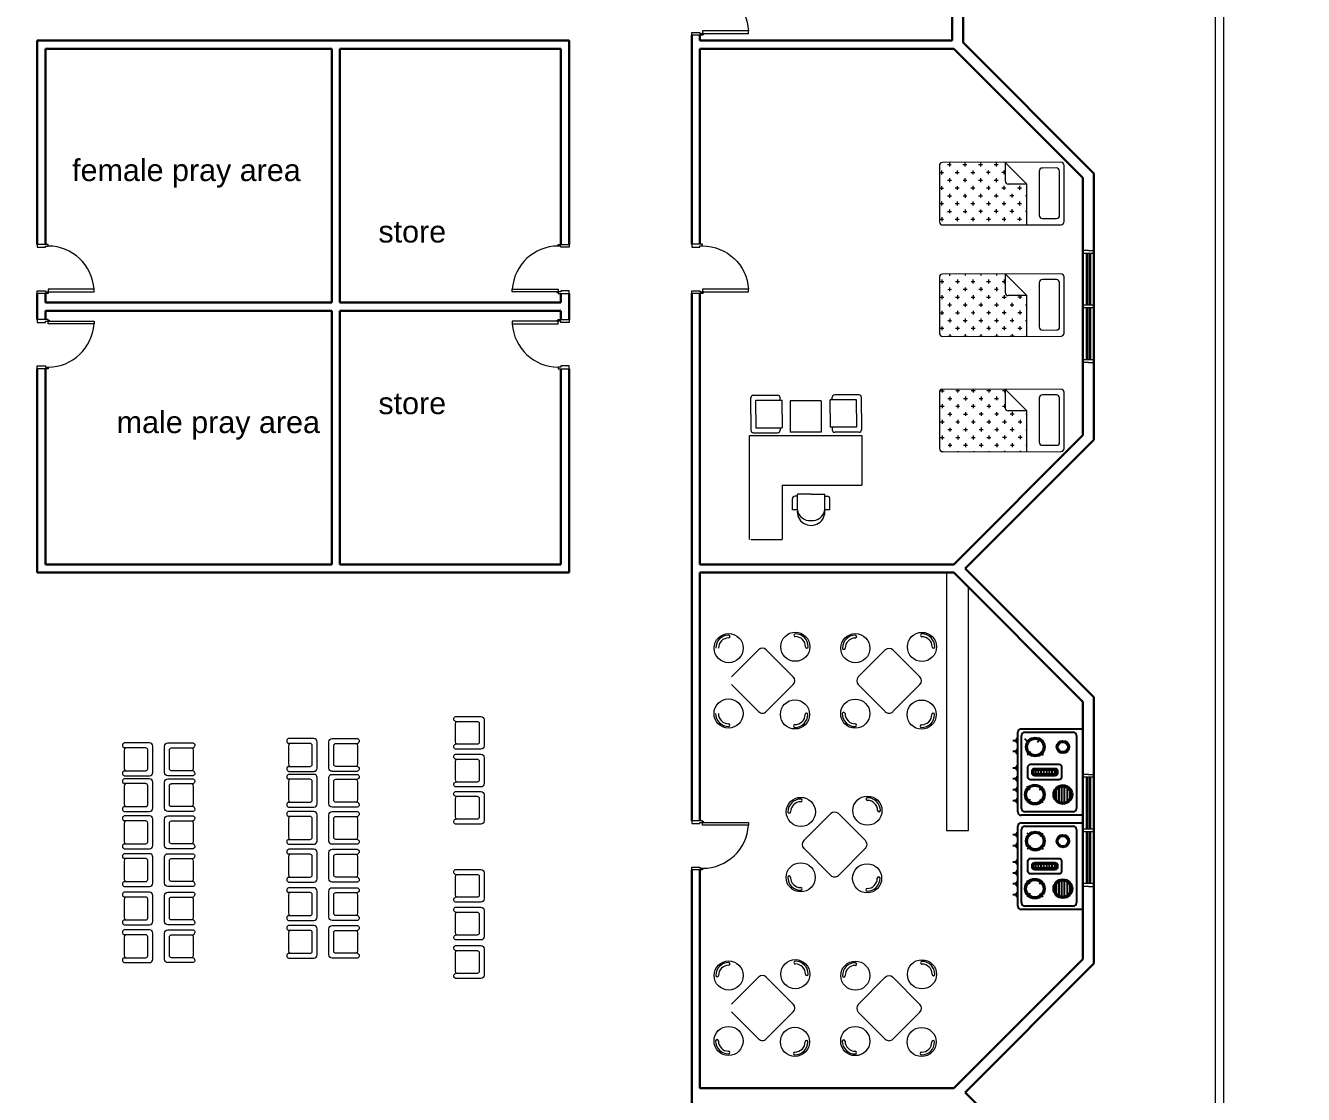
# Model space of a CAD drawing. Extents: x -59 to 582, y -1177 to 100.
# Drawn here: x 286.56 to 309.99, y -218.39 to -198.8 of the extents above; entities that cross this region are included whole.
import ezdxf

# ---------------------------------------------------------------- set-up
doc = ezdxf.new("R2010")
doc.units = 0
doc.header["$LTSCALE"] = 0.15
doc.layers.get('0').update_dxf_attribs({"color": 252})
for name, color, linetype in [('0 sockets', 252, 'Continuous'), ('d1', 252, 'Continuous'), ('FIX', 252, 'Continuous')]:
    doc.layers.add(name, color=color, linetype=linetype)
for name, color, linetype, lineweight in [('anal', 252, 'Continuous', 20), ('DOOR', 252, 'Continuous', 20), ('FUR', 252, 'Continuous', 9), ('wall', 252, 'Continuous', 30)]:
    doc.layers.add(name, color=color, linetype=linetype, lineweight=lineweight)
doc.styles.add('ROMAND', font='ROMAND.SHX')

# ---------------------------------------------------------------- blocks, each defined once
blk = doc.blocks.new('A$C48FC3568')
at = {"layer": 'FUR'}
h = blk.add_hatch(dxfattribs=at)
h.set_pattern_fill('CROSS', color=256, scale=0.5, style=0)
h.set_pattern_definition([(0, (-34.60875, 58.23435), (0.125, -0.125), [0.0625, -0.1875]), (270, (-34.5775, 58.2656), (-0.125, -0.125), [0.0625, -0.1875])])
h.paths.add_polyline_path([(1.055, 0.703), (1.055, 1), (0.05, 1, 0.414214), (0, 0.95), (0, 0.05, 0.414214), (0.05, 0), (1.402, 0), (1.402, 0.653), (1.105, 0.653, -0.414214)])
for p, q in [((0, 0.95), (0, 0.05)), ((1.95, 1), (0.05, 1)), ((1.402, 0.653), (1.055, 1)), ((1.055, 1), (1.055, 0.703)), ((1.602, 0.859), (1.602, 0.15)), ((1.877, 0.909), (1.652, 0.909)), ((1.927, 0.15), (1.927, 0.859)), ((2, 0.05), (2, 0.95)), ((1.402, 0.653), (1.105, 0.653)), ((1.402, 0), (1.402, 0.653)), ((1.652, 0.1), (1.877, 0.1)), ((0.05, 0), (1.95, 0))]:
    blk.add_line(p, q, dxfattribs=at)
for centre, start, end in [((0.05, 0.95), 90, 180), ((1.652, 0.859), 90, 180), ((1.877, 0.859), 360, 90), ((1.95, 0.95), 360, 90), ((1.105, 0.703), 180, 270), ((0.05, 0.05), 180, 270), ((1.652, 0.15), 180, 270), ((1.877, 0.15), 270, 0), ((1.95, 0.05), 270, 360)]:
    blk.add_arc(centre, 0.05, start, end, dxfattribs=at)
blk = doc.blocks.new('D90')
at = {"layer": 'DOOR'}
for points in [[(0.03, 0.2), (0.03, 1.04), (0.078, 1.04), (0.078, 0.2)], [(0.03, 0.2), (0, 0.2), (0, 0), (0.05, 0), (0.05, 0.15), (0.03, 0.15)], [(0.87, 0.2), (0.9, 0.2), (0.9, 0), (0.85, 0), (0.85, 0.15), (0.87, 0.15)]]:
    blk.add_lwpolyline(points, close=True, dxfattribs=at)
blk.add_circle((0.02, 0.21), 0.01, dxfattribs=at)
blk.add_arc((0.025, 0.197), 0.845, 0.2218, 86.3889, dxfattribs=at)
blk = doc.blocks.new('*X25')
at = {"color": 0}
for p, q in [((0.125, 0.561), (0.125, 0.644)), ((0.15, 0.538), (0.15, 0.667)), ((0.175, 0.529), (0.175, 0.676)), ((0.2, 0.529), (0.2, 0.676)), ((0.225, 0.538), (0.225, 0.667)), ((0.25, 0.562), (0.25, 0.643))]:
    blk.add_line(p, q, dxfattribs=at)
blk = doc.blocks.new('ARCH')
at = {"layer": 'anal'}
for p, q in [((135.075, 390.6), (135.075, 346.125)), ((134.925, 387.525), (134.925, 346.275)), ((132.6, 383.225), (132.5, 383.225)), ((132.7, 383.175), (132.5, 383.175)), ((132.6, 383.175), (132.5, 383.175)), ((132.56, 383.175), (132.56, 382.225)), ((132.585, 383.175), (132.585, 382.225)), ((132.6, 383.225), (132.7, 383.225)), ((132.615, 383.175), (132.615, 382.225)), ((132.64, 383.175), (132.64, 382.225)), ((132.5, 382.175), (132.5, 382.225)), ((132.7, 382.225), (132.5, 382.225)), ((132.7, 382.175), (132.7, 382.225)), ((132.7, 382.175), (132.5, 382.175)), ((132.56, 382.175), (132.56, 381.225)), ((132.585, 382.175), (132.585, 381.225)), ((132.615, 382.175), (132.615, 381.225)), ((132.64, 382.175), (132.64, 381.225)), ((132.7, 381.225), (132.5, 381.225)), ((132.6, 381.225), (132.5, 381.225)), ((132.6, 381.175), (132.5, 381.175)), ((132.6, 381.175), (132.7, 381.175)), ((132.6, 373.625), (132.5, 373.625)), ((132.6, 373.575), (132.5, 373.575)), ((132.7, 373.575), (132.5, 373.575)), ((132.56, 373.575), (132.56, 372.625)), ((132.585, 373.575), (132.585, 372.625)), ((132.6, 373.625), (132.7, 373.625)), ((132.615, 373.575), (132.615, 372.625)), ((132.64, 373.575), (132.64, 372.625)), ((132.7, 372.625), (132.5, 372.625)), ((132.5, 372.575), (132.5, 372.625)), ((132.7, 372.575), (132.7, 372.625)), ((132.7, 372.575), (132.5, 372.575)), ((132.56, 372.575), (132.56, 371.625)), ((132.585, 372.575), (132.585, 371.625)), ((132.615, 372.575), (132.615, 371.625)), ((132.64, 372.575), (132.64, 371.625)), ((132.6, 371.625), (132.5, 371.625)), ((132.7, 371.625), (132.5, 371.625)), ((132.6, 371.575), (132.5, 371.575)), ((132.6, 371.575), (132.7, 371.575))]:
    blk.add_line(p, q, dxfattribs=at)
at = {"layer": 'DOOR'}
blk.add_line((113.325, 381.961), (113.325, 381.911), dxfattribs=at)
for points in [[(113.525, 383.309), (113.525, 383.339), (113.325, 383.339), (113.325, 383.289), (113.475, 383.289), (113.475, 383.309)], [(122.875, 383.309), (122.875, 383.339), (123.075, 383.339), (123.075, 383.289), (122.925, 383.289), (122.925, 383.309)], [(113.525, 382.469), (113.525, 382.439), (113.325, 382.439), (113.325, 382.489), (113.475, 382.489), (113.475, 382.469)], [(113.525, 382.469), (114.365, 382.469), (114.365, 382.517), (113.525, 382.517)], [(122.875, 382.469), (122.035, 382.469), (122.035, 382.517), (122.875, 382.517)], [(122.875, 382.469), (122.875, 382.439), (123.075, 382.439), (123.075, 382.489), (122.925, 382.489), (122.925, 382.469)], [(113.525, 381.931), (114.365, 381.931), (114.365, 381.883), (113.525, 381.883)], [(122.875, 381.931), (122.035, 381.931), (122.035, 381.883), (122.875, 381.883)], [(122.875, 381.931), (122.875, 381.961), (123.075, 381.961), (123.075, 381.911), (122.925, 381.911), (122.925, 381.931)], [(113.525, 381.091), (113.525, 381.061), (113.325, 381.061), (113.325, 381.111), (113.475, 381.111), (113.475, 381.091)], [(122.875, 381.091), (122.875, 381.061), (123.075, 381.061), (123.075, 381.111), (122.925, 381.111), (122.925, 381.091)]]:
    blk.add_lwpolyline(points, close=True, dxfattribs=at)
blk.add_lwpolyline([(113.325, 381.911), (113.475, 381.911), (113.475, 381.931), (113.525, 381.931), (113.525, 381.961), (113.325, 381.961)], dxfattribs=at)
for centre in [(122.865, 382.459), (113.535, 381.941), (122.865, 381.941)]:
    blk.add_circle(centre, 0.01, dxfattribs=at)
for centre, radius, start, end in [((113.522, 382.464), 0.845, 3.6111, 89.7782), ((122.878, 382.464), 0.845, 90.2218, 176.3889), ((113.535, 382.459), 0.01, 90, 180), ((113.522, 381.936), 0.845, 270.2218, 356.3889), ((122.878, 381.936), 0.845, 183.6111, 269.7782)]:
    blk.add_arc(centre, radius, start, end, dxfattribs=at)
at = {"layer": 'FIX', "ltscale": 1000}
for p, q in [((131.272, 374.276), (131.272, 374.211)), ((131.307, 372.938), (131.307, 374.402)), ((131.367, 374.462), (132.5, 374.462)), ((131.375, 373), (131.375, 374.34)), ((131.491, 374.217), (131.432, 374.276)), ((131.435, 374.4), (132.321, 374.4)), ((131.667, 374.217), (131.725, 374.276)), ((132.381, 374.34), (132.381, 373)), ((131.272, 374.076), (131.272, 374.011)), ((131.537, 374.041), (131.479, 373.982)), ((131.714, 374.041), (131.772, 373.982)), ((131.272, 373.776), (131.272, 373.711)), ((131.272, 373.576), (131.272, 373.511)), ((131.629, 373.71), (131.629, 373.63)), ((131.679, 373.71), (131.679, 373.63)), ((131.729, 373.71), (131.729, 373.63)), ((131.779, 373.71), (131.779, 373.63)), ((131.829, 373.71), (131.829, 373.63)), ((131.879, 373.71), (131.879, 373.63)), ((131.929, 373.71), (131.929, 373.63)), ((131.979, 373.71), (131.979, 373.63)), ((131.272, 373.376), (131.272, 373.311)), ((131.529, 373.345), (131.47, 373.404)), ((131.705, 373.345), (131.764, 373.404)), ((131.272, 373.176), (131.272, 373.111)), ((131.529, 373.169), (131.47, 373.11)), ((131.705, 373.169), (131.764, 373.11)), ((132.5, 372.878), (131.367, 372.878)), ((132.321, 372.94), (131.435, 372.94)), ((131.307, 371.214), (131.307, 372.677)), ((131.367, 372.737), (132.5, 372.737)), ((131.375, 371.275), (131.375, 372.616)), ((131.435, 372.676), (132.321, 372.676)), ((132.381, 372.616), (132.381, 371.275)), ((131.272, 372.552), (131.272, 372.487)), ((131.537, 372.493), (131.479, 372.551)), ((131.714, 372.493), (131.772, 372.551)), ((131.272, 372.352), (131.272, 372.287)), ((131.537, 372.316), (131.479, 372.258)), ((131.714, 372.316), (131.772, 372.258)), ((131.272, 372.052), (131.272, 371.987)), ((131.629, 371.986), (131.629, 371.906)), ((131.679, 371.986), (131.679, 371.906)), ((131.729, 371.986), (131.729, 371.906)), ((131.779, 371.986), (131.779, 371.906)), ((131.829, 371.986), (131.829, 371.906)), ((131.879, 371.986), (131.879, 371.906)), ((131.929, 371.986), (131.929, 371.906)), ((131.979, 371.986), (131.979, 371.906)), ((131.272, 371.852), (131.272, 371.787)), ((131.272, 371.652), (131.272, 371.587)), ((131.529, 371.621), (131.47, 371.679)), ((131.705, 371.621), (131.764, 371.679)), ((131.272, 371.452), (131.272, 371.387)), ((131.529, 371.444), (131.47, 371.386)), ((131.705, 371.444), (131.764, 371.386)), ((132.321, 371.215), (131.435, 371.215)), ((132.5, 371.154), (131.367, 371.154))]:
    blk.add_line(p, q, dxfattribs=at)
for points in [[(131.307, 374.244), (131.213, 374.244)], [(131.307, 374.276), (131.272, 374.276)], [(131.307, 374.044), (131.213, 374.044)], [(131.307, 374.211), (131.272, 374.211)], [(131.307, 374.076), (131.272, 374.076)], [(131.307, 374.011), (131.272, 374.011)], [(131.307, 373.776), (131.272, 373.776)], [(131.307, 373.744), (131.213, 373.744)], [(131.307, 373.544), (131.213, 373.544)], [(131.307, 373.711), (131.272, 373.711)], [(131.307, 373.576), (131.272, 373.576)], [(131.307, 373.344), (131.213, 373.344)], [(131.307, 373.511), (131.272, 373.511)], [(131.307, 373.376), (131.272, 373.376)], [(131.307, 373.311), (131.272, 373.311)], [(131.307, 373.144), (131.213, 373.144)], [(131.307, 373.176), (131.272, 373.176)], [(131.307, 373.111), (131.272, 373.111)], [(131.307, 372.519), (131.213, 372.519)], [(131.307, 372.552), (131.272, 372.552)], [(131.307, 372.487), (131.272, 372.487)], [(131.307, 372.319), (131.213, 372.319)], [(131.307, 372.352), (131.272, 372.352)], [(131.307, 372.287), (131.272, 372.287)], [(131.307, 372.019), (131.213, 372.019)], [(131.307, 372.052), (131.272, 372.052)], [(131.307, 371.987), (131.272, 371.987)], [(131.307, 371.819), (131.213, 371.819)], [(131.307, 371.852), (131.272, 371.852)], [(131.307, 371.787), (131.272, 371.787)], [(131.307, 371.652), (131.272, 371.652)], [(131.307, 371.619), (131.213, 371.619)], [(131.307, 371.419), (131.213, 371.419)], [(131.307, 371.587), (131.272, 371.587)], [(131.307, 371.452), (131.272, 371.452)], [(131.307, 371.387), (131.272, 371.387)]]:
    blk.add_lwpolyline(points, dxfattribs=at)
for points in [[(132.109, 373.762), (132.109, 373.577, -0.414214), (132.059, 373.527), (131.54, 373.527, -0.414214), (131.49, 373.577), (131.49, 373.762, -0.414214), (131.54, 373.812), (132.059, 373.812, -0.414214)], [(132.034, 373.687), (132.034, 373.653, -0.414214), (131.984, 373.603), (131.616, 373.603, -0.414214), (131.566, 373.653), (131.566, 373.687, -0.414214), (131.616, 373.737), (131.984, 373.737, -0.414214)], [(132.007, 373.687), (132.007, 373.653, -0.414214), (131.984, 373.63), (131.616, 373.63, -0.414214), (131.593, 373.653), (131.593, 373.687, -0.414214), (131.616, 373.71), (131.984, 373.71, -0.414214)], [(132.109, 372.038), (132.109, 371.853, -0.414214), (132.059, 371.803), (131.54, 371.803, -0.414214), (131.49, 371.853), (131.49, 372.038, -0.414214), (131.54, 372.088), (132.059, 372.088, -0.414214)], [(132.034, 371.963), (132.034, 371.929, -0.414214), (131.984, 371.879), (131.616, 371.879, -0.414214), (131.566, 371.929), (131.566, 371.963, -0.414214), (131.616, 372.013), (131.984, 372.013, -0.414214)], [(132.007, 371.963), (132.007, 371.929, -0.414214), (131.984, 371.906), (131.616, 371.906, -0.414214), (131.593, 371.929), (131.593, 371.963, -0.414214), (131.616, 371.986), (131.984, 371.986, -0.414214)]]:
    blk.add_lwpolyline(points, format="xyb", close=True, dxfattribs=at)
for centre, radius in [((131.626, 374.129), 0.174), ((131.626, 374.129), 0.149), ((132.132, 374.129), 0.116), ((132.132, 374.129), 0.0914), ((131.617, 373.257), 0.183), ((131.617, 373.257), 0.158), ((132.132, 373.257), 0.174), ((132.132, 373.257), 0.149), ((131.626, 372.405), 0.174), ((131.626, 372.405), 0.149), ((132.132, 372.405), 0.116), ((132.132, 372.405), 0.0914), ((131.617, 371.533), 0.183), ((131.617, 371.533), 0.158), ((132.132, 371.533), 0.174), ((132.132, 371.533), 0.149)]:
    blk.add_circle(centre, radius, dxfattribs=at)
for centre, start, end in [((131.367, 374.402), 90, 180), ((131.435, 374.34), 90, 180), ((132.321, 374.34), 0, 90), ((131.367, 372.938), 180, 270), ((131.435, 373), 180, 270), ((132.321, 373), 270, 0), ((131.367, 372.677), 90, 180), ((131.435, 372.616), 90, 180), ((132.321, 372.616), 0, 90), ((131.367, 371.214), 180, 270), ((131.435, 371.275), 180, 270), ((132.321, 371.275), 270, 0)]:
    blk.add_arc(centre, 0.06, start, end, dxfattribs=at)
at = {"layer": 'FUR'}
for p, q in [((126.455, 380.574), (126.901, 380.574)), ((128.393, 380.583), (127.947, 380.583)), ((126.409, 380.231), (126.409, 380.528)), ((126.501, 380.231), (126.501, 380.482)), ((126.501, 380.482), (126.981, 380.482)), ((126.946, 380.482), (126.946, 380.528)), ((126.981, 380.231), (126.981, 380.482)), ((127.131, 380.471), (127.131, 379.9)), ((127.702, 380.471), (127.131, 380.471)), ((127.702, 380.471), (127.702, 379.9)), ((128.347, 380.492), (127.867, 380.492)), ((127.867, 380.24), (127.867, 380.492)), ((127.902, 380.492), (127.902, 380.537)), ((128.347, 380.24), (128.347, 380.492)), ((128.439, 380.24), (128.439, 380.537)), ((126.409, 380.231), (126.409, 379.934)), ((126.501, 380.231), (126.501, 379.979)), ((126.981, 380.231), (126.981, 379.979)), ((127.867, 380.24), (127.867, 379.989)), ((128.347, 380.24), (128.347, 379.989)), ((128.439, 380.24), (128.439, 379.943)), ((126.455, 379.888), (126.901, 379.888)), ((126.501, 379.979), (126.981, 379.979)), ((126.946, 379.979), (126.946, 379.934)), ((127.702, 379.9), (127.131, 379.9)), ((128.347, 379.989), (127.867, 379.989)), ((127.902, 379.989), (127.902, 379.943)), ((128.393, 379.897), (127.947, 379.897)), ((126.385, 377.934), (126.385, 379.839)), ((126.385, 379.839), (128.442, 379.839)), ((128.442, 379.839), (128.442, 378.925)), ((126.981, 378.925), (126.981, 377.934)), ((126.981, 378.925), (128.442, 378.925)), ((127.171, 378.476), (127.171, 378.68)), ((127.262, 378.726), (127.217, 378.726)), ((127.262, 378.476), (127.262, 378.76)), ((127.514, 378.76), (127.262, 378.76)), ((127.514, 378.76), (127.765, 378.76)), ((127.765, 378.476), (127.765, 378.76)), ((127.765, 378.726), (127.811, 378.726)), ((127.857, 378.476), (127.857, 378.68)), ((127.262, 378.476), (127.171, 378.476)), ((127.857, 378.476), (127.765, 378.476)), ((126.409, 377.934), (126.981, 377.934)), ((130, 377.325), (130, 372.6)), ((130.4, 372.6), (130.4, 377.059)), ((126.551, 375.911), (126.056, 375.416)), ((127.188, 375.416), (126.693, 375.911)), ((128.874, 375.908), (128.379, 375.413)), ((129.51, 375.413), (129.015, 375.908)), ((126.056, 375.274), (126.551, 374.779)), ((126.693, 374.779), (127.188, 375.274)), ((128.379, 375.272), (128.874, 374.777)), ((129.015, 374.777), (129.51, 375.272)), ((120.993, 374.689), (121.458, 374.689)), ((120.993, 374.224), (120.993, 374.554)), ((120.995, 374.599), (121.39, 374.599)), ((121.428, 374.561), (121.428, 374.216)), ((121.518, 374.629), (121.518, 374.149)), ((118.396, 374.283), (117.931, 374.283)), ((118.732, 374.283), (119.197, 374.283)), ((115.381, 374.203), (114.916, 374.203)), ((114.916, 374.068), (114.916, 373.738)), ((115.313, 374.113), (114.918, 374.113)), ((115.351, 373.73), (115.351, 374.075)), ((115.441, 373.663), (115.441, 374.143)), ((115.657, 373.663), (115.657, 374.143)), ((115.717, 374.203), (116.182, 374.203)), ((115.747, 373.73), (115.747, 374.075)), ((115.785, 374.113), (116.18, 374.113)), ((116.182, 374.068), (116.182, 373.738)), ((117.931, 374.148), (117.931, 373.818)), ((118.328, 374.193), (117.933, 374.193)), ((118.366, 373.811), (118.366, 374.156)), ((118.456, 373.743), (118.456, 374.223)), ((118.672, 373.743), (118.672, 374.223)), ((118.762, 373.811), (118.762, 374.156)), ((118.799, 374.193), (119.195, 374.193)), ((119.197, 374.148), (119.197, 373.818)), ((121.458, 374.089), (120.993, 374.089)), ((120.993, 373.997), (121.458, 373.997)), ((121.39, 374.179), (120.995, 374.179)), ((117.933, 373.773), (118.328, 373.773)), ((119.195, 373.773), (118.799, 373.773)), ((120.993, 373.532), (120.993, 373.862)), ((120.995, 373.907), (121.39, 373.907)), ((121.428, 373.87), (121.428, 373.525)), ((121.518, 373.937), (121.518, 373.457)), ((114.916, 373.603), (115.381, 373.603)), ((115.381, 373.547), (114.916, 373.547)), ((114.918, 373.693), (115.313, 373.693)), ((116.182, 373.603), (115.717, 373.603)), ((115.717, 373.547), (116.182, 373.547)), ((116.18, 373.693), (115.785, 373.693)), ((117.931, 373.683), (118.396, 373.683)), ((118.396, 373.628), (117.931, 373.628)), ((118.328, 373.538), (117.933, 373.538)), ((118.456, 373.088), (118.456, 373.568)), ((118.672, 373.088), (118.672, 373.568)), ((119.197, 373.683), (118.732, 373.683)), ((118.732, 373.628), (119.197, 373.628)), ((118.799, 373.538), (119.195, 373.538)), ((114.916, 373.412), (114.916, 373.082)), ((115.313, 373.457), (114.918, 373.457)), ((115.351, 373.074), (115.351, 373.419)), ((115.441, 373.007), (115.441, 373.487)), ((115.657, 373.007), (115.657, 373.487)), ((115.747, 373.074), (115.747, 373.419)), ((115.785, 373.457), (116.18, 373.457)), ((116.182, 373.412), (116.182, 373.082)), ((117.931, 373.493), (117.931, 373.163)), ((118.366, 373.155), (118.366, 373.5)), ((118.762, 373.155), (118.762, 373.5)), ((119.197, 373.493), (119.197, 373.163)), ((121.458, 373.397), (120.993, 373.397)), ((120.993, 373.315), (121.458, 373.315)), ((121.39, 373.487), (120.995, 373.487)), ((117.933, 373.118), (118.328, 373.118)), ((119.195, 373.118), (118.799, 373.118)), ((120.993, 372.85), (120.993, 373.18)), ((120.995, 373.225), (121.39, 373.225)), ((121.428, 373.188), (121.428, 372.843)), ((121.518, 373.255), (121.518, 372.775)), ((114.916, 372.947), (115.381, 372.947)), ((115.381, 372.865), (114.916, 372.865)), ((114.918, 373.037), (115.313, 373.037)), ((116.182, 372.947), (115.717, 372.947)), ((115.717, 372.865), (116.182, 372.865)), ((116.18, 373.037), (115.785, 373.037)), ((117.931, 373.028), (118.396, 373.028)), ((118.396, 372.946), (117.931, 372.946)), ((118.328, 372.856), (117.933, 372.856)), ((118.456, 372.406), (118.456, 372.886)), ((118.672, 372.406), (118.672, 372.886)), ((119.197, 373.028), (118.732, 373.028)), ((118.732, 372.946), (119.197, 372.946)), ((118.799, 372.856), (119.195, 372.856)), ((127.874, 372.908), (127.379, 372.413)), ((128.51, 372.413), (128.015, 372.908)), ((114.916, 372.73), (114.916, 372.4)), ((115.313, 372.775), (114.918, 372.775)), ((115.351, 372.393), (115.351, 372.738)), ((115.441, 372.325), (115.441, 372.805)), ((115.657, 372.325), (115.657, 372.805)), ((115.747, 372.393), (115.747, 372.738)), ((115.785, 372.775), (116.18, 372.775)), ((116.182, 372.73), (116.182, 372.4)), ((117.931, 372.811), (117.931, 372.481)), ((118.366, 372.473), (118.366, 372.818)), ((118.762, 372.473), (118.762, 372.818)), ((119.197, 372.811), (119.197, 372.481)), ((121.458, 372.715), (120.993, 372.715)), ((121.39, 372.805), (120.995, 372.805)), ((130, 372.6), (130.4, 372.6)), ((114.918, 372.355), (115.313, 372.355)), ((116.18, 372.355), (115.785, 372.355)), ((117.933, 372.436), (118.328, 372.436)), ((119.195, 372.436), (118.799, 372.436)), ((114.916, 372.265), (115.381, 372.265)), ((115.381, 372.174), (114.916, 372.174)), ((116.182, 372.265), (115.717, 372.265)), ((115.717, 372.174), (116.182, 372.174)), ((117.931, 372.346), (118.396, 372.346)), ((118.396, 372.254), (117.931, 372.254)), ((117.931, 372.119), (117.931, 371.789)), ((118.328, 372.164), (117.933, 372.164)), ((118.366, 371.782), (118.366, 372.127)), ((118.456, 371.714), (118.456, 372.194)), ((118.672, 371.714), (118.672, 372.194)), ((119.197, 372.346), (118.732, 372.346)), ((118.732, 372.254), (119.197, 372.254)), ((118.762, 371.782), (118.762, 372.127)), ((118.799, 372.164), (119.195, 372.164)), ((119.197, 372.119), (119.197, 371.789)), ((127.379, 372.272), (127.874, 371.777)), ((128.015, 371.777), (128.51, 372.272)), ((114.916, 372.039), (114.916, 371.709)), ((115.313, 372.084), (114.918, 372.084)), ((115.351, 371.701), (115.351, 372.046)), ((115.441, 371.634), (115.441, 372.114)), ((115.657, 371.634), (115.657, 372.114)), ((115.747, 371.701), (115.747, 372.046)), ((115.785, 372.084), (116.18, 372.084)), ((116.182, 372.039), (116.182, 371.709)), ((114.918, 371.664), (115.313, 371.664)), ((116.18, 371.664), (115.785, 371.664)), ((117.931, 371.654), (118.396, 371.654)), ((117.933, 371.744), (118.328, 371.744)), ((119.197, 371.654), (118.732, 371.654)), ((119.195, 371.744), (118.799, 371.744)), ((120.993, 371.885), (121.458, 371.885)), ((120.993, 371.42), (120.993, 371.75)), ((120.995, 371.795), (121.39, 371.795)), ((121.428, 371.757), (121.428, 371.412)), ((121.518, 371.825), (121.518, 371.345)), ((114.916, 371.574), (115.381, 371.574)), ((115.381, 371.47), (114.916, 371.47)), ((116.182, 371.574), (115.717, 371.574)), ((115.717, 371.47), (116.182, 371.47)), ((118.396, 371.55), (117.931, 371.55)), ((118.328, 371.46), (117.933, 371.46)), ((118.366, 371.078), (118.366, 371.423)), ((118.456, 371.01), (118.456, 371.49)), ((118.672, 371.01), (118.672, 371.49)), ((118.732, 371.55), (119.197, 371.55)), ((118.762, 371.078), (118.762, 371.423)), ((118.799, 371.46), (119.195, 371.46)), ((114.916, 371.335), (114.916, 371.005)), ((115.313, 371.38), (114.918, 371.38)), ((115.351, 370.997), (115.351, 371.342)), ((115.441, 370.93), (115.441, 371.41)), ((115.657, 370.93), (115.657, 371.41)), ((115.747, 370.997), (115.747, 371.342)), ((115.785, 371.38), (116.18, 371.38)), ((116.182, 371.335), (116.182, 371.005)), ((117.931, 371.415), (117.931, 371.085)), ((119.197, 371.415), (119.197, 371.085)), ((121.458, 371.285), (120.993, 371.285)), ((120.993, 371.193), (121.458, 371.193)), ((121.39, 371.375), (120.995, 371.375)), ((114.918, 370.96), (115.313, 370.96)), ((116.18, 370.96), (115.785, 370.96)), ((117.931, 370.95), (118.396, 370.95)), ((117.933, 371.04), (118.328, 371.04)), ((119.197, 370.95), (118.732, 370.95)), ((119.195, 371.04), (118.799, 371.04)), ((120.993, 370.728), (120.993, 371.058)), ((120.995, 371.103), (121.39, 371.103)), ((121.428, 371.065), (121.428, 370.72)), ((121.518, 371.133), (121.518, 370.653)), ((114.916, 370.87), (115.381, 370.87)), ((115.381, 370.778), (114.916, 370.778)), ((115.441, 370.238), (115.441, 370.718)), ((115.657, 370.238), (115.657, 370.718)), ((116.182, 370.87), (115.717, 370.87)), ((115.717, 370.778), (116.182, 370.778)), ((118.396, 370.858), (117.931, 370.858)), ((117.931, 370.723), (117.931, 370.393)), ((118.328, 370.768), (117.933, 370.768)), ((118.366, 370.386), (118.366, 370.731)), ((118.456, 370.318), (118.456, 370.798)), ((118.672, 370.318), (118.672, 370.798)), ((118.732, 370.858), (119.197, 370.858)), ((118.762, 370.386), (118.762, 370.731)), ((118.799, 370.768), (119.195, 370.768)), ((119.197, 370.723), (119.197, 370.393)), ((114.916, 370.643), (114.916, 370.313)), ((115.313, 370.688), (114.918, 370.688)), ((115.351, 370.305), (115.351, 370.65)), ((115.747, 370.305), (115.747, 370.65)), ((115.785, 370.688), (116.18, 370.688)), ((116.182, 370.643), (116.182, 370.313)), ((121.458, 370.593), (120.993, 370.593)), ((120.993, 370.489), (121.458, 370.489)), ((121.39, 370.683), (120.995, 370.683)), ((114.918, 370.268), (115.313, 370.268)), ((116.18, 370.268), (115.785, 370.268)), ((117.931, 370.258), (118.396, 370.258)), ((117.933, 370.348), (118.328, 370.348)), ((119.197, 370.258), (118.732, 370.258)), ((119.195, 370.348), (118.799, 370.348)), ((120.993, 370.024), (120.993, 370.354)), ((120.995, 370.399), (121.39, 370.399)), ((121.428, 370.361), (121.428, 370.016)), ((121.518, 370.429), (121.518, 369.949)), ((114.916, 370.178), (115.381, 370.178)), ((116.182, 370.178), (115.717, 370.178)), ((121.458, 369.889), (120.993, 369.889)), ((121.39, 369.979), (120.995, 369.979)), ((126.551, 369.911), (126.056, 369.416)), ((127.188, 369.416), (126.693, 369.911)), ((128.874, 369.908), (128.379, 369.413)), ((129.51, 369.413), (129.015, 369.908)), ((126.056, 369.274), (126.551, 368.779)), ((126.693, 368.779), (127.188, 369.274)), ((128.379, 369.272), (128.874, 368.777)), ((129.015, 368.777), (129.51, 369.272))]:
    blk.add_line(p, q, dxfattribs=at)
for centre in [(126.003, 375.941), (127.225, 375.966), (128.326, 375.939), (129.547, 375.963), (126.001, 374.742), (127.218, 374.726), (128.324, 374.74), (129.541, 374.723), (127.326, 372.939), (128.547, 372.963), (127.324, 371.74), (128.541, 371.723), (126.003, 369.941), (127.225, 369.966), (128.326, 369.939), (129.547, 369.963), (126.001, 368.742), (127.218, 368.726), (128.324, 368.74), (129.541, 368.723)]:
    blk.add_circle(centre, 0.267, dxfattribs=at)
for centre, radius, start, end in [((126.455, 380.528), 0.0457, 90, 180), ((126.901, 380.528), 0.0457, 360, 90), ((127.947, 380.537), 0.0457, 90, 180), ((128.393, 380.537), 0.0457, 0, 90), ((126.455, 379.934), 0.0457, 180, 270), ((126.901, 379.934), 0.0457, 270, 360), ((127.947, 379.943), 0.0457, 180, 270), ((128.393, 379.943), 0.0457, 270, 0), ((127.217, 378.68), 0.0457, 90, 180), ((127.811, 378.68), 0.0457, 0, 90), ((127.514, 378.443), 0.254, 172.4334, 7.5666), ((127.486, 378.504), 0.225, 187.1177, 277.1177), ((127.542, 378.504), 0.225, 262.8823, 352.8823), ((126.003, 375.941), 0.237, 90, 180), ((126.003, 375.941), 0.187, 90, 180), ((126.003, 376.154), 0.025, 270, 90), ((127.224, 376.178), 0.025, 90.0423, 270.0423), ((127.225, 375.966), 0.237, 0.0423, 90.0423), ((127.225, 375.966), 0.187, 0.0423, 90.0423), ((128.326, 375.939), 0.237, 90, 180), ((128.326, 375.939), 0.187, 90, 180), ((128.326, 376.151), 0.025, 270, 90), ((129.547, 376.175), 0.025, 90.0423, 270.0423), ((129.547, 375.963), 0.237, 0.0423, 90.0423), ((129.547, 375.963), 0.187, 0.0423, 90.0423), ((126.622, 375.84), 0.1, 45, 135), ((127.437, 375.966), 0.025, 180.0423, 0.0423), ((128.113, 375.939), 0.025, 180, 0), ((128.945, 375.837), 0.1, 45, 135), ((129.76, 375.963), 0.025, 180.0423, 0.0423), ((127.117, 375.345), 0.1, 315, 45), ((128.45, 375.342), 0.1, 135, 225), ((129.44, 375.342), 0.1, 315, 45), ((126.001, 374.742), 0.237, 179.9577, 269.9577), ((126.001, 374.742), 0.187, 179.9577, 269.9577), ((126.622, 374.85), 0.1, 225, 315), ((127.218, 374.726), 0.237, 270, 0), ((127.218, 374.726), 0.187, 270, 0), ((127.431, 374.726), 0.025, 0, 180), ((128.112, 374.74), 0.025, 359.9577, 179.9577), ((128.324, 374.74), 0.237, 179.9577, 269.9577), ((128.324, 374.74), 0.187, 179.9577, 269.9577), ((128.945, 374.847), 0.1, 225, 315), ((129.541, 374.723), 0.237, 270, 0), ((129.541, 374.723), 0.187, 270, 0), ((129.753, 374.723), 0.025, 0, 180), ((126.001, 374.53), 0.025, 269.9577, 89.9577), ((127.218, 374.514), 0.025, 90, 270), ((128.324, 374.527), 0.025, 269.9577, 89.9577), ((129.541, 374.511), 0.025, 90, 270), ((127.326, 372.939), 0.237, 90, 180), ((127.326, 372.939), 0.187, 90, 180), ((127.326, 373.151), 0.025, 270, 90), ((128.547, 373.175), 0.025, 90.0423, 270.0423), ((128.547, 372.963), 0.237, 0.0423, 90.0423), ((128.547, 372.963), 0.187, 0.0423, 90.0423), ((127.113, 372.939), 0.025, 180, 0), ((127.945, 372.837), 0.1, 45, 135), ((128.76, 372.963), 0.025, 180.0423, 0.0423), ((127.45, 372.342), 0.1, 135, 225), ((128.44, 372.342), 0.1, 315, 45), ((127.112, 371.74), 0.025, 359.9577, 179.9577), ((127.324, 371.74), 0.237, 179.9577, 269.9577), ((127.324, 371.74), 0.187, 179.9577, 269.9577), ((127.945, 371.847), 0.1, 225, 315), ((128.541, 371.723), 0.237, 270, 0), ((128.541, 371.723), 0.187, 270, 0), ((128.753, 371.723), 0.025, 0, 180), ((127.324, 371.527), 0.025, 269.9577, 89.9577), ((128.541, 371.511), 0.025, 90, 270), ((126.003, 369.941), 0.237, 90, 180), ((126.003, 369.941), 0.187, 90, 180), ((126.003, 370.154), 0.025, 270, 90), ((127.224, 370.178), 0.025, 90.0423, 270.0423), ((127.225, 369.966), 0.237, 0.0423, 90.0423), ((127.225, 369.966), 0.187, 0.0423, 90.0423), ((128.326, 369.939), 0.237, 90, 180), ((128.326, 369.939), 0.187, 90, 180), ((128.326, 370.151), 0.025, 270, 90), ((129.547, 370.175), 0.025, 90.0423, 270.0423), ((129.547, 369.963), 0.237, 0.0423, 90.0423), ((129.547, 369.963), 0.187, 0.0423, 90.0423), ((125.791, 369.941), 0.025, 180, 0), ((126.622, 369.84), 0.1, 45, 135), ((127.437, 369.966), 0.025, 180.0423, 0.0423), ((128.113, 369.939), 0.025, 180, 0), ((128.945, 369.837), 0.1, 45, 135), ((129.76, 369.963), 0.025, 180.0423, 0.0423), ((127.117, 369.345), 0.1, 315, 45), ((128.45, 369.342), 0.1, 135, 225), ((129.44, 369.342), 0.1, 315, 45), ((125.789, 368.743), 0.025, 359.9577, 179.9577), ((126.001, 368.742), 0.237, 179.9577, 269.9577), ((126.001, 368.742), 0.187, 179.9577, 269.9577), ((126.622, 368.85), 0.1, 225, 315), ((127.218, 368.726), 0.237, 270, 0), ((127.218, 368.726), 0.187, 270, 0), ((127.431, 368.726), 0.025, 0, 180), ((128.112, 368.74), 0.025, 359.9577, 179.9577), ((128.324, 368.74), 0.237, 179.9577, 269.9577), ((128.324, 368.74), 0.187, 179.9577, 269.9577), ((128.945, 368.847), 0.1, 225, 315), ((129.541, 368.723), 0.237, 270, 0), ((129.541, 368.723), 0.187, 270, 0), ((129.753, 368.723), 0.025, 0, 180), ((126.001, 368.53), 0.025, 269.9577, 89.9577), ((127.218, 368.514), 0.025, 90, 270), ((128.324, 368.527), 0.025, 269.9577, 89.9577), ((129.541, 368.511), 0.025, 90, 270)]:
    blk.add_arc(centre, radius, start, end, dxfattribs=at)
at = {"layer": 'FUR', "extrusion": (0, 0, -1)}
for centre, major_axis, start_param, end_param in [((121.01, 374.644), (-0.0339, 0.0339), 4.256093, 6.69338), ((121.053, 374.554), (-0.0424, 0.0424), -0.785398, 0.062664), ((121.39, 374.561), (-0.0265, 0.0265), 0.785398, 2.356194), ((121.458, 374.629), (-0.0424, 0.0424), 0.785398, 2.356194), ((118.732, 374.223), (-0.0424, -0.0424), 0.785398, 2.356194), ((119.179, 374.239), (-0.0339, -0.0339), 2.731397, 5.168685), ((115.717, 374.143), (-0.0424, -0.0424), 0.785398, 2.356194), ((115.785, 374.075), (-0.0265, 0.0265), -0.785398, 0.785398), ((116.122, 374.068), (-0.0424, -0.0424), 3.078929, 3.926991), ((116.165, 374.158), (-0.0339, -0.0339), 2.731397, 5.168685), ((118.799, 374.156), (-0.0265, 0.0265), -0.785398, 0.785398), ((119.137, 374.148), (-0.0424, -0.0424), 3.078929, 3.926991), ((121.01, 374.134), (-0.0339, -0.0339), 5.87299, 8.310278), ((121.01, 373.952), (-0.0339, 0.0339), 4.256093, 6.69338), ((121.053, 374.224), (-0.0424, -0.0424), 6.220521, 7.068583), ((121.39, 374.216), (-0.0265, 0.0265), 2.356194, 3.926991), ((121.458, 374.149), (-0.0424, -0.0424), 3.926991, 5.497787), ((121.458, 373.937), (-0.0424, 0.0424), 0.785398, 2.356194), ((118.799, 373.811), (-0.0265, 0.0265), 3.926991, 5.497787), ((119.137, 373.818), (-0.0424, 0.0424), 2.356194, 3.204257), ((119.179, 373.728), (-0.0339, 0.0339), 1.1145, 3.551788), ((121.053, 373.862), (-0.0424, 0.0424), -0.785398, 0.062664), ((121.39, 373.87), (-0.0265, 0.0265), 0.785398, 2.356194), ((115.717, 373.663), (-0.0424, 0.0424), 3.926991, 5.497787), ((115.717, 373.487), (-0.0424, -0.0424), 0.785398, 2.356194), ((115.785, 373.73), (-0.0265, 0.0265), 3.926991, 5.497787), ((116.122, 373.738), (-0.0424, 0.0424), 2.356194, 3.204257), ((116.165, 373.647), (-0.0339, 0.0339), 1.1145, 3.551788), ((116.165, 373.502), (-0.0339, -0.0339), 2.731397, 5.168685), ((118.732, 373.743), (-0.0424, 0.0424), 3.926991, 5.497787), ((118.732, 373.568), (-0.0424, -0.0424), 0.785398, 2.356194), ((118.799, 373.5), (-0.0265, 0.0265), -0.785398, 0.785398), ((119.137, 373.493), (-0.0424, -0.0424), 3.078929, 3.926991), ((119.179, 373.583), (-0.0339, -0.0339), 2.731397, 5.168685), ((121.053, 373.532), (-0.0424, -0.0424), 6.220521, 7.068583), ((115.785, 373.419), (-0.0265, 0.0265), -0.785398, 0.785398), ((116.122, 373.412), (-0.0424, -0.0424), 3.078929, 3.926991), ((121.01, 373.442), (-0.0339, -0.0339), 5.87299, 8.310278), ((121.01, 373.271), (-0.0339, 0.0339), 4.256093, 6.69338), ((121.39, 373.525), (-0.0265, 0.0265), 2.356194, 3.926991), ((121.458, 373.457), (-0.0424, -0.0424), 3.926991, 5.497787), ((121.458, 373.255), (-0.0424, 0.0424), 0.785398, 2.356194), ((115.785, 373.074), (-0.0265, 0.0265), 3.926991, 5.497787), ((116.122, 373.082), (-0.0424, 0.0424), 2.356194, 3.204257), ((118.732, 373.088), (-0.0424, 0.0424), 3.926991, 5.497787), ((118.799, 373.155), (-0.0265, 0.0265), 3.926991, 5.497787), ((119.137, 373.163), (-0.0424, 0.0424), 2.356194, 3.204257), ((119.179, 373.072), (-0.0339, 0.0339), 1.1145, 3.551788), ((121.053, 373.18), (-0.0424, 0.0424), -0.785398, 0.062664), ((121.39, 373.188), (-0.0265, 0.0265), 0.785398, 2.356194), ((115.717, 373.007), (-0.0424, 0.0424), 3.926991, 5.497787), ((115.717, 372.805), (-0.0424, -0.0424), 0.785398, 2.356194), ((116.165, 372.992), (-0.0339, 0.0339), 1.1145, 3.551788), ((116.165, 372.821), (-0.0339, -0.0339), 2.731397, 5.168685), ((118.732, 372.886), (-0.0424, -0.0424), 0.785398, 2.356194), ((118.799, 372.818), (-0.0265, 0.0265), -0.785398, 0.785398), ((119.137, 372.811), (-0.0424, -0.0424), 3.078929, 3.926991), ((119.179, 372.901), (-0.0339, -0.0339), 2.731397, 5.168685), ((121.053, 372.85), (-0.0424, -0.0424), 6.220521, 7.068583), ((121.39, 372.843), (-0.0265, 0.0265), 2.356194, 3.926991), ((115.785, 372.738), (-0.0265, 0.0265), -0.785398, 0.785398), ((116.122, 372.73), (-0.0424, -0.0424), 3.078929, 3.926991), ((121.01, 372.76), (-0.0339, -0.0339), 5.87299, 8.310278), ((121.458, 372.775), (-0.0424, -0.0424), 3.926991, 5.497787), ((115.785, 372.393), (-0.0265, 0.0265), 3.926991, 5.497787), ((116.122, 372.4), (-0.0424, 0.0424), 2.356194, 3.204257), ((116.165, 372.31), (-0.0339, 0.0339), 1.1145, 3.551788), ((118.732, 372.406), (-0.0424, 0.0424), 3.926991, 5.497787), ((118.799, 372.473), (-0.0265, 0.0265), 3.926991, 5.497787), ((119.137, 372.481), (-0.0424, 0.0424), 2.356194, 3.204257), ((119.179, 372.391), (-0.0339, 0.0339), 1.1145, 3.551788), ((115.717, 372.325), (-0.0424, 0.0424), 3.926991, 5.497787), ((115.717, 372.114), (-0.0424, -0.0424), 0.785398, 2.356194), ((116.165, 372.129), (-0.0339, -0.0339), 2.731397, 5.168685), ((118.732, 372.194), (-0.0424, -0.0424), 0.785398, 2.356194), ((118.799, 372.127), (-0.0265, 0.0265), -0.785398, 0.785398), ((119.137, 372.119), (-0.0424, -0.0424), 3.078929, 3.926991), ((119.179, 372.209), (-0.0339, -0.0339), 2.731397, 5.168685), ((115.785, 372.046), (-0.0265, 0.0265), -0.785398, 0.785398), ((116.122, 372.039), (-0.0424, -0.0424), 3.078929, 3.926991), ((115.785, 371.701), (-0.0265, 0.0265), 3.926991, 5.497787), ((116.122, 371.709), (-0.0424, 0.0424), 2.356194, 3.204257), ((116.165, 371.618), (-0.0339, 0.0339), 1.1145, 3.551788), ((118.732, 371.714), (-0.0424, 0.0424), 3.926991, 5.497787), ((118.799, 371.782), (-0.0265, 0.0265), 3.926991, 5.497787), ((119.137, 371.789), (-0.0424, 0.0424), 2.356194, 3.204257), ((119.179, 371.699), (-0.0339, 0.0339), 1.1145, 3.551788), ((121.01, 371.84), (-0.0339, 0.0339), 4.256093, 6.69338), ((121.053, 371.75), (-0.0424, 0.0424), -0.785398, 0.062664), ((121.39, 371.757), (-0.0265, 0.0265), 0.785398, 2.356194), ((121.458, 371.825), (-0.0424, 0.0424), 0.785398, 2.356194), ((115.717, 371.634), (-0.0424, 0.0424), 3.926991, 5.497787), ((115.717, 371.41), (-0.0424, -0.0424), 0.785398, 2.356194), ((116.165, 371.425), (-0.0339, -0.0339), 2.731397, 5.168685), ((118.732, 371.49), (-0.0424, -0.0424), 0.785398, 2.356194), ((118.799, 371.423), (-0.0265, 0.0265), -0.785398, 0.785398), ((119.137, 371.415), (-0.0424, -0.0424), 3.078929, 3.926991), ((119.179, 371.506), (-0.0339, -0.0339), 2.731397, 5.168685), ((121.053, 371.42), (-0.0424, -0.0424), 6.220521, 7.068583), ((115.785, 371.342), (-0.0265, 0.0265), -0.785398, 0.785398), ((116.122, 371.335), (-0.0424, -0.0424), 3.078929, 3.926991), ((121.01, 371.329), (-0.0339, -0.0339), 5.87299, 8.310278), ((121.01, 371.148), (-0.0339, 0.0339), 4.256093, 6.69338), ((121.39, 371.412), (-0.0265, 0.0265), 2.356194, 3.926991), ((121.458, 371.345), (-0.0424, -0.0424), 3.926991, 5.497787), ((121.458, 371.133), (-0.0424, 0.0424), 0.785398, 2.356194), ((115.785, 370.997), (-0.0265, 0.0265), 3.926991, 5.497787), ((116.122, 371.005), (-0.0424, 0.0424), 2.356194, 3.204257), ((116.165, 370.914), (-0.0339, 0.0339), 1.1145, 3.551788), ((118.732, 371.01), (-0.0424, 0.0424), 3.926991, 5.497787), ((118.799, 371.078), (-0.0265, 0.0265), 3.926991, 5.497787), ((119.137, 371.085), (-0.0424, 0.0424), 2.356194, 3.204257), ((119.179, 370.995), (-0.0339, 0.0339), 1.1145, 3.551788), ((121.053, 371.058), (-0.0424, 0.0424), -0.785398, 0.062664), ((121.39, 371.065), (-0.0265, 0.0265), 0.785398, 2.356194), ((115.717, 370.93), (-0.0424, 0.0424), 3.926991, 5.497787), ((115.717, 370.718), (-0.0424, -0.0424), 0.785398, 2.356194), ((116.165, 370.733), (-0.0339, -0.0339), 2.731397, 5.168685), ((118.732, 370.798), (-0.0424, -0.0424), 0.785398, 2.356194), ((118.799, 370.731), (-0.0265, 0.0265), -0.785398, 0.785398), ((119.137, 370.723), (-0.0424, -0.0424), 3.078929, 3.926991), ((119.179, 370.814), (-0.0339, -0.0339), 2.731397, 5.168685), ((121.053, 370.728), (-0.0424, -0.0424), 6.220521, 7.068583), ((121.39, 370.72), (-0.0265, 0.0265), 2.356194, 3.926991), ((115.785, 370.65), (-0.0265, 0.0265), -0.785398, 0.785398), ((116.122, 370.643), (-0.0424, -0.0424), 3.078929, 3.926991), ((121.01, 370.637), (-0.0339, -0.0339), 5.87299, 8.310278), ((121.01, 370.444), (-0.0339, 0.0339), 4.256093, 6.69338), ((121.458, 370.653), (-0.0424, -0.0424), 3.926991, 5.497787), ((121.458, 370.429), (-0.0424, 0.0424), 0.785398, 2.356194), ((115.785, 370.305), (-0.0265, 0.0265), 3.926991, 5.497787), ((116.122, 370.313), (-0.0424, 0.0424), 2.356194, 3.204257), ((116.165, 370.222), (-0.0339, 0.0339), 1.1145, 3.551788), ((118.732, 370.318), (-0.0424, 0.0424), 3.926991, 5.497787), ((118.799, 370.386), (-0.0265, 0.0265), 3.926991, 5.497787), ((119.137, 370.393), (-0.0424, 0.0424), 2.356194, 3.204257), ((119.179, 370.303), (-0.0339, 0.0339), 1.1145, 3.551788), ((121.053, 370.354), (-0.0424, 0.0424), -0.785398, 0.062664), ((121.39, 370.361), (-0.0265, 0.0265), 0.785398, 2.356194), ((115.717, 370.238), (-0.0424, 0.0424), 3.926991, 5.497787), ((121.053, 370.024), (-0.0424, -0.0424), 6.220521, 7.068583), ((121.39, 370.016), (-0.0265, 0.0265), 2.356194, 3.926991), ((121.01, 369.934), (-0.0339, -0.0339), 5.87299, 8.310278), ((121.458, 369.949), (-0.0424, -0.0424), 3.926991, 5.497787)]:
    blk.add_ellipse(centre, major_axis=major_axis, ratio=1, start_param=start_param, end_param=end_param, dxfattribs=at)
at = {"layer": 'FUR'}
for centre, major_axis, start_param, end_param in [((117.948, 374.239), (-0.0339, 0.0339), 5.87299, 8.310278), ((118.396, 374.223), (-0.0424, 0.0424), 3.926991, 5.497787), ((114.933, 374.158), (-0.0339, 0.0339), 5.87299, 8.310278), ((114.976, 374.068), (-0.0424, 0.0424), 6.220521, 7.068583), ((115.313, 374.075), (-0.0265, 0.0265), 3.926991, 5.497787), ((115.381, 374.143), (-0.0424, 0.0424), 3.926991, 5.497787), ((117.991, 374.148), (-0.0424, 0.0424), 6.220521, 7.068583), ((118.328, 374.156), (-0.0265, 0.0265), 3.926991, 5.497787), ((117.948, 373.728), (-0.0339, -0.0339), 4.256093, 6.69338), ((117.991, 373.818), (-0.0424, -0.0424), -0.785398, 0.062664), ((118.328, 373.811), (-0.0265, 0.0265), 2.356194, 3.926991), ((114.933, 373.647), (-0.0339, -0.0339), 4.256093, 6.69338), ((114.933, 373.502), (-0.0339, 0.0339), 5.87299, 8.310278), ((114.976, 373.738), (-0.0424, -0.0424), -0.785398, 0.062664), ((115.313, 373.73), (-0.0265, 0.0265), 2.356194, 3.926991), ((115.381, 373.663), (-0.0424, -0.0424), 0.785398, 2.356194), ((115.381, 373.487), (-0.0424, 0.0424), 3.926991, 5.497787), ((117.948, 373.583), (-0.0339, 0.0339), 5.87299, 8.310278), ((117.991, 373.493), (-0.0424, 0.0424), 6.220521, 7.068583), ((118.328, 373.5), (-0.0265, 0.0265), 3.926991, 5.497787), ((118.396, 373.743), (-0.0424, -0.0424), 0.785398, 2.356194), ((118.396, 373.568), (-0.0424, 0.0424), 3.926991, 5.497787), ((114.976, 373.412), (-0.0424, 0.0424), 6.220521, 7.068583), ((115.313, 373.419), (-0.0265, 0.0265), 3.926991, 5.497787), ((114.976, 373.082), (-0.0424, -0.0424), -0.785398, 0.062664), ((115.313, 373.074), (-0.0265, 0.0265), 2.356194, 3.926991), ((117.948, 373.072), (-0.0339, -0.0339), 4.256093, 6.69338), ((117.991, 373.163), (-0.0424, -0.0424), -0.785398, 0.062664), ((118.328, 373.155), (-0.0265, 0.0265), 2.356194, 3.926991), ((118.396, 373.088), (-0.0424, -0.0424), 0.785398, 2.356194), ((114.933, 372.992), (-0.0339, -0.0339), 4.256093, 6.69338), ((114.933, 372.821), (-0.0339, 0.0339), 5.87299, 8.310278), ((115.381, 373.007), (-0.0424, -0.0424), 0.785398, 2.356194), ((115.381, 372.805), (-0.0424, 0.0424), 3.926991, 5.497787), ((117.948, 372.901), (-0.0339, 0.0339), 5.87299, 8.310278), ((117.991, 372.811), (-0.0424, 0.0424), 6.220521, 7.068583), ((118.328, 372.818), (-0.0265, 0.0265), 3.926991, 5.497787), ((118.396, 372.886), (-0.0424, 0.0424), 3.926991, 5.497787), ((114.976, 372.73), (-0.0424, 0.0424), 6.220521, 7.068583), ((115.313, 372.738), (-0.0265, 0.0265), 3.926991, 5.497787), ((114.933, 372.31), (-0.0339, -0.0339), 4.256093, 6.69338), ((114.976, 372.4), (-0.0424, -0.0424), -0.785398, 0.062664), ((115.313, 372.393), (-0.0265, 0.0265), 2.356194, 3.926991), ((117.948, 372.391), (-0.0339, -0.0339), 4.256093, 6.69338), ((117.991, 372.481), (-0.0424, -0.0424), -0.785398, 0.062664), ((118.328, 372.473), (-0.0265, 0.0265), 2.356194, 3.926991), ((118.396, 372.406), (-0.0424, -0.0424), 0.785398, 2.356194), ((114.933, 372.129), (-0.0339, 0.0339), 5.87299, 8.310278), ((115.381, 372.325), (-0.0424, -0.0424), 0.785398, 2.356194), ((115.381, 372.114), (-0.0424, 0.0424), 3.926991, 5.497787), ((117.948, 372.209), (-0.0339, 0.0339), 5.87299, 8.310278), ((117.991, 372.119), (-0.0424, 0.0424), 6.220521, 7.068583), ((118.328, 372.127), (-0.0265, 0.0265), 3.926991, 5.497787), ((118.396, 372.194), (-0.0424, 0.0424), 3.926991, 5.497787), ((114.976, 372.039), (-0.0424, 0.0424), 6.220521, 7.068583), ((115.313, 372.046), (-0.0265, 0.0265), 3.926991, 5.497787), ((114.933, 371.618), (-0.0339, -0.0339), 4.256093, 6.69338), ((114.976, 371.709), (-0.0424, -0.0424), -0.785398, 0.062664), ((115.313, 371.701), (-0.0265, 0.0265), 2.356194, 3.926991), ((117.948, 371.699), (-0.0339, -0.0339), 4.256093, 6.69338), ((117.991, 371.789), (-0.0424, -0.0424), -0.785398, 0.062664), ((118.328, 371.782), (-0.0265, 0.0265), 2.356194, 3.926991), ((118.396, 371.714), (-0.0424, -0.0424), 0.785398, 2.356194), ((114.933, 371.425), (-0.0339, 0.0339), 5.87299, 8.310278), ((115.381, 371.634), (-0.0424, -0.0424), 0.785398, 2.356194), ((115.381, 371.41), (-0.0424, 0.0424), 3.926991, 5.497787), ((117.948, 371.506), (-0.0339, 0.0339), 5.87299, 8.310278), ((117.991, 371.415), (-0.0424, 0.0424), 6.220521, 7.068583), ((118.328, 371.423), (-0.0265, 0.0265), 3.926991, 5.497787), ((118.396, 371.49), (-0.0424, 0.0424), 3.926991, 5.497787), ((114.976, 371.335), (-0.0424, 0.0424), 6.220521, 7.068583), ((115.313, 371.342), (-0.0265, 0.0265), 3.926991, 5.497787), ((114.933, 370.914), (-0.0339, -0.0339), 4.256093, 6.69338), ((114.976, 371.005), (-0.0424, -0.0424), -0.785398, 0.062664), ((115.313, 370.997), (-0.0265, 0.0265), 2.356194, 3.926991), ((117.948, 370.995), (-0.0339, -0.0339), 4.256093, 6.69338), ((117.991, 371.085), (-0.0424, -0.0424), -0.785398, 0.062664), ((118.328, 371.078), (-0.0265, 0.0265), 2.356194, 3.926991), ((118.396, 371.01), (-0.0424, -0.0424), 0.785398, 2.356194), ((114.933, 370.733), (-0.0339, 0.0339), 5.87299, 8.310278), ((115.381, 370.93), (-0.0424, -0.0424), 0.785398, 2.356194), ((115.381, 370.718), (-0.0424, 0.0424), 3.926991, 5.497787), ((117.948, 370.814), (-0.0339, 0.0339), 5.87299, 8.310278), ((117.991, 370.723), (-0.0424, 0.0424), 6.220521, 7.068583), ((118.328, 370.731), (-0.0265, 0.0265), 3.926991, 5.497787), ((118.396, 370.798), (-0.0424, 0.0424), 3.926991, 5.497787), ((114.976, 370.643), (-0.0424, 0.0424), 6.220521, 7.068583), ((115.313, 370.65), (-0.0265, 0.0265), 3.926991, 5.497787), ((114.933, 370.222), (-0.0339, -0.0339), 4.256093, 6.69338), ((114.976, 370.313), (-0.0424, -0.0424), -0.785398, 0.062664), ((115.313, 370.305), (-0.0265, 0.0265), 2.356194, 3.926991), ((117.948, 370.303), (-0.0339, -0.0339), 4.256093, 6.69338), ((117.991, 370.393), (-0.0424, -0.0424), -0.785398, 0.062664), ((118.328, 370.386), (-0.0265, 0.0265), 2.356194, 3.926991), ((118.396, 370.318), (-0.0424, -0.0424), 0.785398, 2.356194), ((115.381, 370.238), (-0.0424, -0.0424), 0.785398, 2.356194)]:
    blk.add_ellipse(centre, major_axis=major_axis, ratio=1, start_param=start_param, end_param=end_param, dxfattribs=at)
at = {"layer": 'wall'}
for p, q in [((130.1, 388.044), (130.1, 387.075)), ((130.3, 388.044), (130.3, 387.041)), ((125.325, 387.175), (125.325, 387)), ((125.475, 387.175), (125.475, 387.075)), ((113.325, 387.075), (123.075, 387.075)), ((113.325, 383.339), (113.325, 387.075)), ((113.475, 386.925), (118.725, 386.925)), ((113.475, 383.339), (113.475, 386.925)), ((118.725, 386.925), (118.725, 382.275)), ((118.875, 386.925), (118.875, 382.275)), ((118.875, 386.925), (122.925, 386.925)), ((122.925, 386.925), (122.925, 383.339)), ((123.075, 387.075), (123.075, 383.339)), ((125.325, 387.075), (125.325, 383.341)), ((130.1, 387.075), (125.475, 387.075)), ((130.134, 386.925), (125.475, 386.925)), ((125.475, 386.925), (125.475, 383.341)), ((130.134, 386.925), (132.5, 384.559)), ((130.3, 387.041), (132.7, 384.641)), ((132.5, 384.559), (132.5, 379.841)), ((132.7, 384.641), (132.7, 379.759)), ((113.325, 381.961), (113.325, 382.439)), ((113.475, 382.275), (113.475, 382.439)), ((122.925, 382.439), (122.925, 382.275)), ((123.075, 382.439), (123.075, 381.961)), ((125.325, 382.441), (125.325, 372.776)), ((125.475, 382.441), (125.475, 377.475)), ((118.725, 382.275), (113.475, 382.275)), ((122.925, 382.275), (118.875, 382.275)), ((118.725, 382.125), (113.475, 382.125)), ((113.475, 381.961), (113.475, 382.125)), ((118.725, 382.125), (118.725, 377.475)), ((122.925, 382.125), (118.875, 382.125)), ((118.875, 382.125), (118.875, 377.475)), ((122.925, 382.125), (122.925, 381.961)), ((113.325, 377.325), (113.325, 381.061)), ((113.475, 377.475), (113.475, 381.061)), ((122.925, 381.061), (122.925, 377.475)), ((123.075, 381.061), (123.075, 377.325)), ((132.5, 379.841), (130.134, 377.475)), ((132.7, 379.759), (130.341, 377.4)), ((123.075, 377.325), (113.325, 377.325)), ((118.725, 377.475), (113.475, 377.475)), ((122.925, 377.475), (118.875, 377.475)), ((130.134, 377.475), (125.475, 377.475)), ((130.134, 377.325), (125.475, 377.325)), ((125.475, 372.776), (125.475, 377.325)), ((130.134, 377.325), (132.5, 374.959)), ((130.341, 377.4), (132.7, 375.041)), ((132.5, 374.959), (132.5, 370.241)), ((132.7, 375.041), (132.7, 370.159)), ((125.325, 371.876), (125.325, 358.275)), ((125.475, 367.875), (125.475, 371.876)), ((132.5, 370.241), (130.134, 367.875)), ((132.7, 370.159), (130.341, 367.8)), ((130.134, 367.875), (125.475, 367.875)), ((130.341, 367.8), (132.7, 365.441))]:
    blk.add_line(p, q, dxfattribs=at)
at = {"layer": 'DOOR', "xscale": -1, "rotation": 270}
for p in [(125.325, 387.175), (125.325, 382.441)]:
    blk.add_blockref('D90', p, dxfattribs=at)
at = {"layer": 'DOOR', "rotation": 270}
blk.add_blockref('D90', (125.325, 372.776), dxfattribs=at)
at = {"layer": 'FIX', "ltscale": 1000, "xscale": 2, "yscale": 2, "zscale": 2, "rotation": 180}
for p in [(132.507, 374.462), (132.507, 372.737)]:
    blk.add_blockref('*X25', p, dxfattribs=at)
at = {"layer": 'FUR', "xscale": 1.142857142856969, "yscale": 1.142857142856969, "zscale": 1.142857142856969, "rotation": 0.125901765957867}
for p in [(129.869, 383.696), (129.869, 381.652), (129.869, 379.539)]:
    blk.add_blockref('A$C48FC3568', p, dxfattribs=at)
at = {"layer": 'd1', "char_height": 0.4, "width": 6.0636, "attachment_point": 1}
for s, insert in [('{\\fArial|b0|i0|c0|p34;female pray area}', (113.963, 384.9)), ('{\\fArial|b0|i0|c0|p34;store}', (119.58, 383.774)), ('{\\fArial|b0|i0|c0|p34;store}', (119.58, 380.629)), ('{\\fArial|b0|i0|c0|p34;male pray area}', (114.781, 380.282))]:
    blk.add_mtext(s, dxfattribs=dict(at, insert=insert))
blk = doc.blocks.new('WQ')
h = blk.add_hatch(color=6)
h.dxf.hatch_style = 1
h.paths.add_polyline_path([(-126.091, 5), (-126.091, -169.521), (126.091, -169.521), (126.091, 5)])
h.paths.add_polyline_path([(121.091, 0), (121.091, -164.521), (-121.091, -164.521), (-121.091, 0)], flags=16)
at = {"layer": '0 sockets', "color": 3, "style": 'ROMAND'}
blk.add_attdef('ACCESS_CONTROL', (-48.663, 7.622), '', height=7.973, dxfattribs=at)

msp = doc.modelspace()

# ---------------------------------------------------------------- block references
at = {"layer": '0 sockets', "color": 3}
for name, p in [('WQ', (240.152, -157.713)), ('ARCH', (173.448, -586.153))]:
    msp.add_blockref(name, p, dxfattribs=at)

doc.saveas('drawing.dxf')
